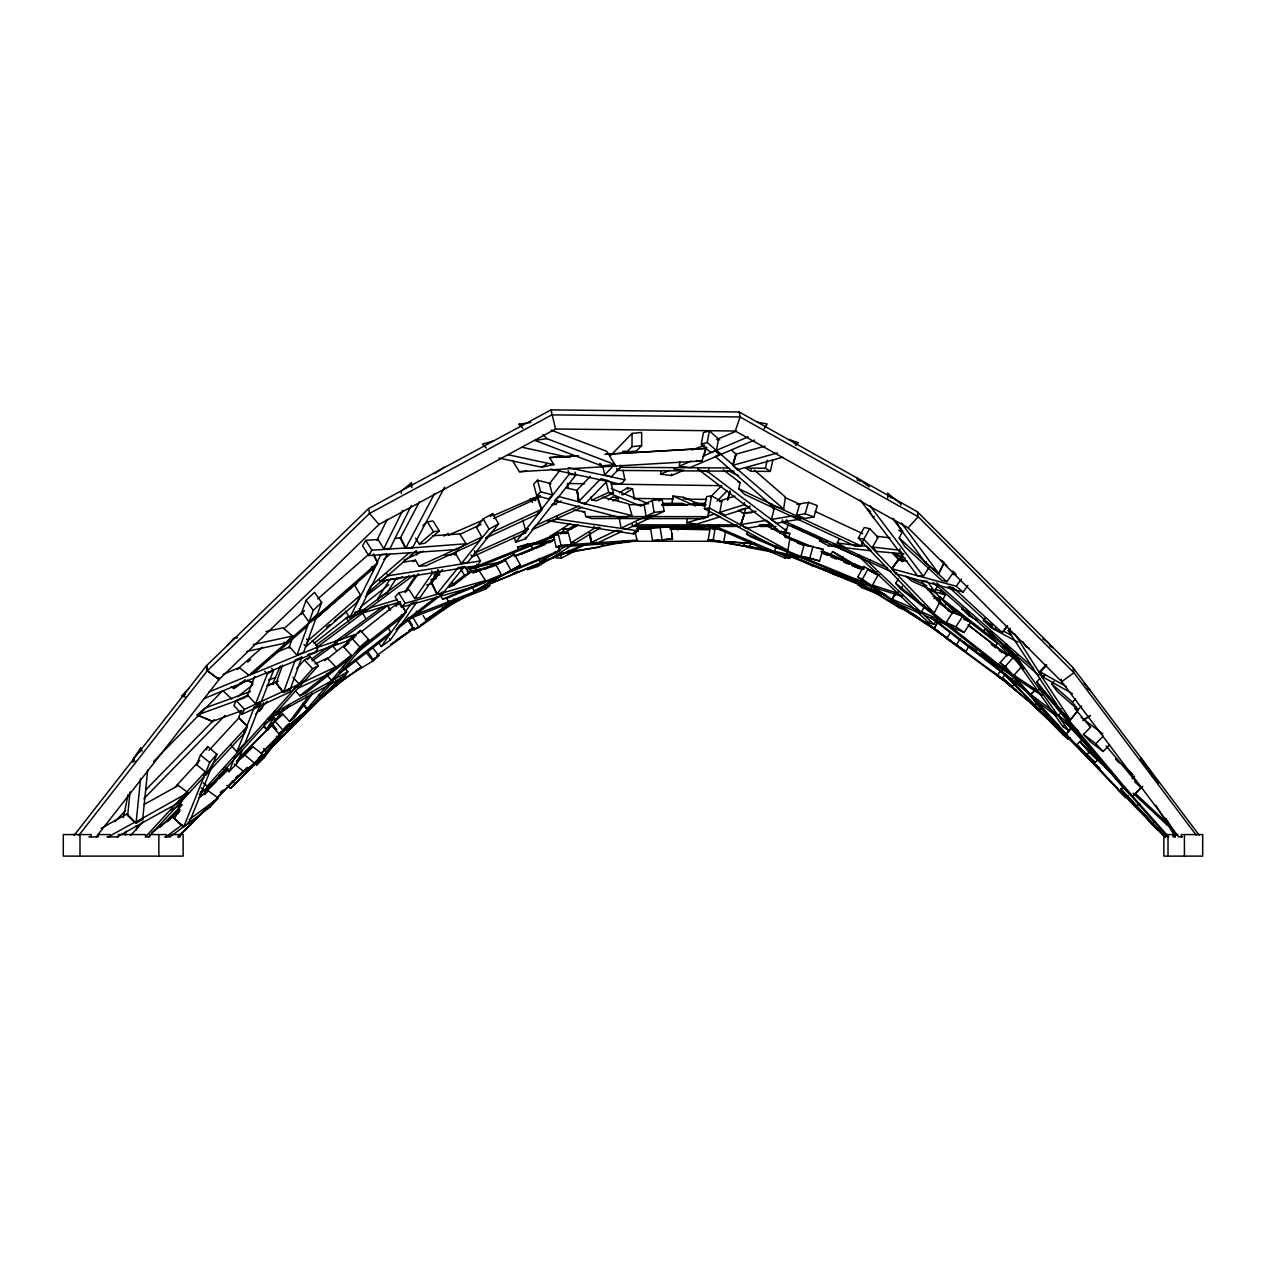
<?xml version="1.0" encoding="UTF-8"?>
<svg xmlns="http://www.w3.org/2000/svg" width="1266" height="1266" viewBox="0 0 1266 1266"><rect width="100%" height="100%" fill="white"/><g stroke="black" fill="none" stroke-linecap="round" stroke-linejoin="round"><path stroke-width="1.5" d="M635.659 451.551L626.29 452.563L626.29 451.503L622.619 451.503L635.849 451.551L641.609 445.648L641.672 432.386L632.066 433.431L610.513 455.602M626.29 452.563L632.003 446.676L632.066 433.431M628.98 504.707L644.22 504.564L646.056 516.275L656.025 515.056L664.049 511.227L662.197 499.295L652.227 500.513L641.751 505.514M632.288 516.591L628.775 503.979L602.584 497.158M857.288 480.32L857.367 478.168L739.249 411.988L551.011 409.883L368.691 508.473L206.516 665.679L74.124 835.323M130.05 791.867L127.66 815.399L136.048 823.28L142.662 819.482L147.711 769.791M133.041 762.464L133.436 758.54L140.716 748.095L142.14 751.086M140.336 751.957L140.716 748.095M136.048 823.28L140.605 778.4M900.886 559.936L901.107 558.069L893.242 552.593M901.629 560.791L901.962 556.66L905.285 558.195M573.593 510.056L584.67 511.67L585.731 516.544L591.475 518.522L703.627 518.617L703.833 517.114M687.375 518.395L686.726 522.779L708.295 516.354L708.485 509.375M703.627 518.617L708.264 516.655L709.182 509.533M673.67 468.99L683.862 470.224L671.407 475.525L660.551 474.212L661.042 470.62M671.407 475.525L671.613 474.101M754.473 440.125L690.192 467.534L679.32 466.205L679.937 461.774M671.835 504.248L673.006 496.05L683.672 497.348L703.358 506.02M683.466 498.851L683.672 497.348M704.83 505.371L705.257 502.396M709.071 529.789L670.252 528.982M707.425 541.342L712.062 541.278L712.283 539.743M732.729 465.271L736.163 454.225L732.729 465.271L783.654 509.011L771.706 505.577L771.912 504.074M723.25 469.86L740.072 482.504L738.838 488.803L783.527 509.913L785.379 497.079L754.457 470.161M704.434 508.695L709.356 507.983L787.832 550.314L777.324 548.02L704.434 508.695L706.602 496.62L711.524 495.892L721.81 501.447L719.848 512.35L744.186 504.691L744.519 502.428M719.848 512.35L725.086 515.167L749.567 507.46L749.788 505.957M686.615 524.757L692.391 525.469L683.324 528.318L673.18 526.324M683.324 528.318L683.545 526.814M725.371 532.448L723.788 541.595L749.694 543.367L750.058 541.073M723.788 541.595L755.248 543.573M678.022 530.027L678.497 526.972M703.374 528.492L703.722 526.276M709.15 528.84L709.625 525.896M769.016 550.615L708.169 539.775L710.289 527.653L715.591 528.571M712.98 540.93L715.1 528.792L710.289 527.653M744.756 512.239L745.452 508.252L739.93 509.787M777.324 548.02L777.593 546.501M768.098 526.403L789.952 538.192L787.689 551.169M771.706 505.577L715.179 456.377L719.373 455.095L715.353 450.838L710.527 452.326L701.317 444.303L703.39 432.671L709.308 430.851L719.753 439.951M733.41 465.271L707.235 442.483L709.308 430.851M709.356 507.983L711.524 495.892M780.141 533.603L780.6 531.293M784.714 535.771L786.059 528.84M123.34 817.614L128.119 794.51M125.35 834.959L126.125 831.161M136.538 829.879L136.712 826.84M759.03 525.96L760.597 526.45L761.008 524.488M772.877 459.843L770.377 471.411L750.722 471.284L751.149 469.306M770.377 471.411L765.424 468.214L767.149 460.27M862.811 579.796L861.766 581.854L856.291 580.603L751.608 537.227L746.877 534.268L747.557 531.309M784.208 533.128L784.556 531.625L789.762 533.556L788.892 537.306M786.044 537.686L786.408 536.167L811.522 546.485M791.899 540.171L786.408 536.167M791.756 556.375L824.657 569.747L813.405 565.522M720.528 541.373L710.527 539.965L714.404 540.171M782.594 457.248L737.461 469.749L732.935 465.287L735.688 454.257L765.17 446.091M737.461 469.749L737.809 468.373M774.697 551.327L806.284 558.464L779.84 553.448L774.697 551.327L776.058 545.994M708.042 524.456L784.778 558.005L785.157 556.518M784.778 558.005L789.857 558.116L790.617 555.157M782.483 519.899L782.435 522.257L776.469 523.254L771.437 519.44L774.301 508.267L771.152 505.894M697.772 468.958L781.154 532.511L781.518 531.103M781.154 532.511L786.423 530.834L788.053 524.488M289.281 648.176L289.629 646.879L296.988 655.218L303.698 652.101L321.659 602.489L314.554 592.33L306.119 600.242L300.976 614.421L301.973 613.614M203.905 698.69L316.627 652.18L317.972 646.973L312.243 640.485M727.618 499.722L729.896 491.034M727.713 500.054L729.991 491.35M786.423 530.834L708.026 471.87L708.786 469.069M789.857 558.116L717.949 527.447L718.724 524.504M744.266 542.734L743.316 546.152L744.93 542.877M743.775 545.472L769.807 550.409L774.966 552.53L748.839 547.577L743.775 545.472L744.598 542.513M748.839 547.577L749.25 546.089M749.63 547.26L750.564 543.858M797.58 543.225L822.932 549.175L819.608 560.996L800.935 556.312L804.179 544.728L789.857 538.794M800.935 556.312L809.797 557.99L813.12 546.168M741.006 524.567L766.373 520.294L771.421 524.108L745.864 528.413L741.006 524.567L744.297 513.173L755.96 511.211M744.55 513.711L740.578 525.105L744.55 513.711L738.189 510.277M745.864 528.413L746.275 526.988M796.82 504.327L808.483 502.365L817.282 505.545L813.911 516.955L805.208 518.411L796.409 515.23L799.669 504.185L785.284 497.696M796.409 515.23L805.113 513.774L808.483 502.365M884.918 595.162L786.249 554.825L786.914 552.609M885.883 594.957L790.696 556.043L791.361 553.828M182.826 798.672L174.724 818.691L183.728 826.809L189.109 822.884L216.897 754.188L207.656 746.624L200.487 755.011L196.578 764.648L205.361 771.849L203.779 777.055L148.676 836.873M891.185 571.694L781.771 522.051L785.996 521.845L786.708 519.693M96.263 836.873L219.081 679.494L207.276 670.743L206.516 665.679L207.276 670.743L219.081 679.494L378.977 524.472L555.552 429L735.293 431.01L740.088 416.957L739.249 411.988M304.03 644.489L305.945 646.673L308.002 640.691L360.525 595.083L354.702 585.398L356.616 583.863M696.648 460.428L696.379 461.22L701.918 460.951L706.665 447.341M703.516 456.393L706.032 447.104M201.294 787.911L205.298 791.313L207.133 786.17L312.67 668.78L318.352 665.6L310.075 656.832L304.41 660.029L296.766 668.511M282.619 665.109L276.051 683.276L283.537 692.36L289.914 690.176L301.973 656.88L295.263 659.982L283.537 692.36M289.202 646.926L292.493 637.842M296.988 655.218L313.224 610.402L321.659 602.489M134.987 822.473L126.774 814.101L134.987 822.473L188.064 792.627L177.319 784.714L199.727 760.375M705.115 503.393L692.945 503.282L697.803 505.181L705.51 505.15M230.618 744.851L236.837 751.846L247.313 726.067L238.641 717.695L241.458 710.495M247.076 696.11L254.814 676.329M229.067 771.69L234.21 758.556L242.534 749.614L237.407 762.749L229.067 771.69L225.57 767.734M246.775 726.447L254.324 707.108L260.701 703.184L245.161 742.905L236.837 751.846M282.824 691.822L275.671 682.232L282.824 691.822L335.854 666.834L328.005 674.303L297.858 688.324L298.744 684.273L291.813 691.141L241.964 714.341L233.878 705.494L236.315 700.541L247.74 695.224L255.621 703.817L267.332 673.86L273.535 670.347L271.462 668.274M273.535 670.347L261.461 701.253L255.621 703.817M206.358 749.836L207.656 746.624M183.728 826.809L209.713 762.575L216.897 754.188M247.424 726.178L212.862 763.715L205.393 775.314L244.749 732.571L247.424 726.178L238.641 717.695M1140.191 759.806L1140.935 758.112L1158.406 783.29M1152.487 776.596L1153.231 774.919M259.688 711.239L263.597 702.709M280.435 665.963L272.839 683.418M738.838 488.803L744.487 494.341L855.009 545.994L855.642 544.665M862.826 542.497L861.133 546.057L863.143 540.329M901.439 522.985L938.739 573.545L925.493 562.911L926.174 561.534M902.69 530.929L899.224 537.971L938.391 574.258L944.104 562.5L941.16 560.126M938.391 574.258L944.104 563.117L946.952 565.744M246.949 696.838L247.74 695.224M241.964 714.341L244.401 709.387L283.188 691.331M253.39 709.023L254.324 707.108M259.134 706.349L260.701 703.184M376.904 540.36L387.317 519.266M409.709 486.334L411.434 482.837L411.814 487.647M345.523 610.987L349.685 617.903L377.442 562.658L373.169 554.334M376.825 562.879L380.939 554.524L387.254 554.223L359.892 609.706L349.685 617.903M411.26 505.53L390.102 548.431L383.788 548.732L402.715 510.372M874.11 516.275L873.429 517.652L867.685 508.995L870.549 511.622M856.291 580.603L856.987 579.227M360.525 595.083L356.696 602.584L305.945 646.673M875.455 592.393L873.334 591.554L898.844 607.569L899.54 606.208M891.723 568.893L898.923 559.255L891.723 568.893L934.197 612.997L923.5 606.287L924.212 604.926M898.369 578.784L895.695 583.325L933.912 613.567L939.831 602.094L923.911 585.414M933.865 598.47L940.369 599.388L938.597 602.806M881.358 595.447L861.814 587.63L857.778 584.575L858.49 583.215M861.814 587.63L862.874 585.604M938.533 598.865L939.609 596.808L991.61 637.225L997.386 643.46L995.218 646.04M944.879 605.528L945.955 603.471L939.609 596.808M419.584 501.526L400.23 538.192L405.769 548.083L412.384 548.115L444.572 487.188M405.769 548.083L434.539 493.629M830.765 554.904L832.553 551.517L863.238 569.463M822.283 550.9L842.017 559.002L843.251 556.913M923.5 606.287L858.316 538.034L864.282 527.495L869.726 528.682L878.034 537.401L872.575 547.054L899.398 550.156L900.094 548.827M872.575 547.054L876.768 551.438L903.845 553.859M857.715 577.138L862.383 579.242L934.229 628.601L925.003 623.394L857.715 577.138L863.681 566.361L878.034 575.112L872.511 585.082L897.452 593.216L898.528 591.19M872.511 585.082L877.385 588.453L902.278 596.571L902.99 595.21M925.003 623.394L925.715 622.017M937.22 622.825L933.944 629.155L937.489 622.476M833.503 543.494L840.213 547.197L828.55 545.852L819.593 540.914L820.653 538.92M828.55 545.852L829.262 544.522M860.611 545.662L866.846 546.39L871.024 550.773L846.115 547.877L837.158 542.956L839.374 538.794M832.569 572.058L823.77 569.194L833.566 574.163L834.31 572.802M862.383 579.242L868.349 568.466M858.316 538.034L863.744 539.237L869.726 528.682M940.401 592.488L941.144 591.159L945.385 594.957L942.363 600.258M383.788 548.732L378.075 539.522L365.716 540.376L362.582 545.709L368.707 555.584L457.232 549.507L466.157 543.763L405.674 548.352L400.594 537.971L405.674 548.352M368.707 555.584L371.84 550.235L406.149 547.893M377.49 540.519L378.075 539.522M869.077 570.428L876.816 571.963M1005.916 667.182L1004.508 668.986L997.339 665.093L900.775 589.086L902.357 586.364M268.028 729.912L267.047 728.757L271.921 720.591L275.766 718.534M274.595 722.506L276.542 719.23M968.996 646.214L965.784 651.484L946.826 638.428L949.627 633.807M956.194 645.249L960.198 638.665M764.094 428.826L767.117 423.952L757.29 422.179M860.279 500.086L917.407 575.603L923.405 576.378L929.102 567.247M937.932 585.43L934.466 591L927.108 581.284L921.11 580.508L928.469 590.225L929.244 588.991M932.172 616.843L931.823 618.504L925.683 615.846L921.347 611.81L924.781 606.319M859.187 554.571L858.332 555.806L928.753 622.793L929.56 621.495M928.753 622.793L933.96 624.407L936.365 620.53M938.707 631.354L933.485 628.237L1006.961 682.279M454.826 555.188L455.744 553.733L461.362 563.56L467.629 562.452L498.614 523.934L492.775 513.664L483.216 518.87L476.412 527.336L481.871 536.99L478.516 541.452L425.993 565.791L418.935 566.155L415.517 560.205L402.572 562.294M379.309 579.986L380.022 581.268L477.519 565.586L480.447 560.917L476.427 553.891M378.676 600.812L377.584 598.834L390.308 578.863M377.584 598.834L387.254 592.551L396.749 577.644L397.508 578.989L402.588 576.631M409.409 557.752L411.513 554.445M933.248 627.525L860.943 583.705M871.103 587.93L869.869 589.877L860.532 584.354M405.041 591.728L414.346 577.312L418.429 574.811M267.442 718.692L344.906 676.186L347.834 671.692L344.795 668.29M948.361 610.402L962.556 616.542L970.8 622.286L964.138 632.509L954.342 628.268L946.098 622.54L952.57 612.586L939.594 602.537M946.098 622.54L955.893 626.781L962.556 616.542M895.442 593.548L891.612 599.419L895.996 593.833M892.039 599.103L916.457 609.69L920.793 613.725L896.391 603.154L892.039 599.103L895.79 593.343M896.391 603.154L897.23 601.872M300.976 614.421L302.273 612.443L308.999 622.065L317.45 614.152M172.777 817.219L181.782 825.337L172.777 817.219L178.284 813.12M967.889 585.367L963.157 592.077L895.742 573.751L891.992 568.798L898.591 558.939L907.5 561.376M895.742 573.751L896.565 572.517M933.96 624.407L868.65 562.294L870.359 559.809M1031.553 695.398L931.301 618.109L936.08 620.672L937.394 618.773M405.278 592.425L418.413 573.64M397.54 604.024L399.312 601.508L405.832 611.81L381.193 646.515L378.771 642.606M405.231 612.127L411.434 603.249L416.941 601.967L390.276 640.09L381.193 646.515M437.118 594.498L432.022 583.499L437.118 594.498L485.448 580.54L476.554 585.968L401.544 607.253L395.134 596.872L398.79 592.931L409.329 589.94L414.678 598.612L432.782 572.707L438.653 570.903L437.814 569.653M438.653 570.903L420.17 597.33L414.678 598.612M470.984 554.967L472.06 556.913L525.437 532.812L528.254 528.792L525.469 529.774L522.716 520.136M899.224 537.971L904.953 546.643L941.556 580.271L946.841 581.743L952.554 573.625L956.083 574.59M891.992 568.798L956.257 586.269L961.416 578.942M989.98 633.775L990.882 632.525L985.17 628.743L983.017 631.497M396.036 606.446L399.455 601.746L361.174 631.956M405.99 612.064L360.335 648.081L356.616 653.003L402.572 616.764L405.99 612.064L401.908 605.623M538.24 513.79L541.5 509.359L491.794 532.385L485.922 538.018L538.24 513.79L537.813 512.35M795.823 445.6L797.991 442.72L789.114 439.46M327.293 675.601L331.486 680.285L336.661 677.073L368.659 639.552L360.478 630.547L351.663 638.017L343.877 647.148L351.236 655.25L347.533 660.187L306.04 692.929L299.852 695.809L296.418 691.901M174.344 817.076L179.804 809.908M283.774 709.023L268.455 729.311M237.407 761.483L244.876 755.027L256.697 765.012L286.243 725.909M279.026 733.789L344.7 678.354L279.026 733.789L270.718 724.69L282.729 714.04L289.566 721.509L307.67 697.534L312.417 693.863L311.341 692.771M256.697 765.012L264.151 757.717L289.455 724.231M312.417 693.863L293.934 718.313L289.566 721.509M223.069 674.335L239.274 667.641L248.927 675.253L256.365 670.727L306.23 627.129L308.303 623.964L316.215 617.539L314.902 619.533L372.964 568.766L377.521 562.816L373.786 554.112M174.708 816.95L179.456 810.826M78.856 835.323L207.276 670.743L369.514 513.458L551.849 414.868L740.088 416.957L918.214 516.75L1073.916 672.705L1196.37 835.291M387.633 627.129L390.767 632.209L387.285 636.624L340.396 672.879L338.892 671.154M493.645 518.522L538.129 497.902L541.674 509.961L537.639 498.693L539.965 495.734M550.773 483.644L537.528 480.194L533.651 484.198L536.752 495.845L548.605 498.931L552.482 494.927L549.476 483.644L559.889 470.414M514.218 537.227L515.658 542.244L541.674 509.961M540.978 510.071L569.194 474.244L568.086 470.746M515.658 542.244L525.738 538.683L575.903 474.972L575.017 472.171M997.339 665.093L998.273 663.906M1006.185 665.932L1004.429 669.081L933.912 613.567M472.06 556.913L475.478 552.625L528.254 528.792M550.473 469.132L621.258 484.324L624.866 479.814L622.967 470.272M1007.578 626.005L1002.261 632.683L953.52 587.883L948.234 586.427L994.823 629.249L995.756 628.078M1003.337 631.323L1007.277 625.578M1046.096 665.077L1038.959 672.468L1070.403 719.879L1060.307 709.815L1061.272 708.612M1075.989 707.093L1078.094 710.289L1069.422 721.114L1077.176 711.429M442.404 569.589L431.421 583.246L437.023 593.801L442.894 593.184L464.353 566.519L458.086 567.627L437.023 593.801M454.621 554.397L458.292 549.855M490.512 516.496L492.775 513.664M461.362 563.56L489.056 529.141L498.614 523.934M340.396 672.879L344.194 668.211L390.767 632.209M1035.192 699.592L1066.368 734.122L1056.999 725.671L1057.98 724.484M1070.751 728.725L1066.083 734.47L1070.593 728.963M1004.191 678.972L1003.226 680.174L912.58 613.424M1036.933 702.852L1034.449 705.827L1039.244 709.72L1041.222 707.346L1039.07 710.099L1040.889 706.998M991.151 634.757L992.133 633.601L990.882 632.525M276.874 729.675L272.538 724.105L237.201 760.502M261.176 753.871L277.428 737.54L280.561 732.65M1005.489 674.113L1001.501 678.798L997.339 675.031L1000.82 670.933M1011.835 687.185L1014.731 683.767M358.246 633.158L360.478 630.547M307.084 708.913L328.1 684.257L333.274 681.045L311.847 706.175L307.084 708.913L303.175 704.197M331.486 680.285L359.845 647.021L368.659 639.552M196.578 764.648L197.923 763.082M205.393 775.314L211.026 768.731M1042.614 694.195L1041.617 695.366L1037.661 690.92L1039.149 689.179M977.273 620.293L969.265 615.988L961.606 608.598L962.587 607.458M969.265 615.988L970.247 614.849M1018.07 642.258L991.025 627.699L983.365 620.308L985.296 618.061M117.042 836.873L179.962 801.964L188.064 792.627M962.698 641.593L970.959 647.701M237.248 760.455L237.612 759.98M234.416 764.078L243.294 771.2L214.112 801.156M1056.999 725.671L1000.093 662.672L1008.242 653.493L1019.352 663.843M1034.733 699.243L1005.251 666.454L1013.417 657.276M1041.617 695.366L1018.117 679.81L1013.939 675.237L1021.725 666.47M1023.941 668.796L1014.746 656.595M1142.818 786.281L1132.437 796.346L1123.496 787.958L1042.013 690.429L1036.775 681.852L1039.892 678.37M255.605 714.293L267.205 701.396M307.575 659.633L310.075 656.832M205.298 791.313L318.352 665.6M204.633 794.621L208.115 790.759L198.794 797.659M164.659 836.873L169.961 836.873L210.093 807.091L218.211 798.071L207.181 790.079M735.293 431.01L908.133 527.843L918.214 516.75L917.375 511.765L857.304 478.121L869.346 486.872M1060.307 709.815L1008.211 630.563L1010.252 628.332M1046.602 665.425L1039.465 672.816L1014.604 633.665M130.572 835.449L143.644 821.27M208.969 750.358L239.29 717.426M174.993 787.515L177.319 784.714M205.361 771.849L145.463 836.873L149.641 836.873L149.641 834.563L166.495 834.563L166.495 836.873M185.501 697.107L181.813 695.999L188.84 688.467M401.544 607.253L405.199 603.312L437.672 594.102M1038.626 709.72L1063.313 735.087L1065.418 732.84L1064.342 734.058L1164.625 836.873M1063.313 735.087L1067.824 738.79L1068.868 737.667M1098.445 759.141L1095.28 762.496L1076.622 744.946L1080.42 740.927M1095.28 762.496L1086.988 754.441L1089.63 751.64M1078.632 732.935L1062 720.322L1058.487 715.417L1061.62 712.109M1071.764 727.206L1068.631 730.514L1063.092 726.763L1064.136 725.655M1007.704 682.327L1003.178 678.893L1012.072 685.903M227.136 645.438L233.767 638.491L237.549 637.684M226.946 785.411L230.491 788.417L341.155 677.263M1030.128 702.377L1055.179 725.782L1034.781 707.108L1030.651 701.823M1034.781 707.108L1035.841 706.001M237.422 760.945L252.899 746.671L262.616 754.457L254.593 762.812L229.162 784.809M244.876 755.027L252.899 746.671M536.752 495.845L540.629 491.825L537.528 480.194M1072.476 693.689L1042.725 676.883L1039.813 671.645L1046.571 664.65M1042.203 677.421L1044.592 674.952M1042.725 677.753L1045.099 675.3M590.304 476.396L576.837 490.259L578.72 501.494L584.765 504.105L607.696 480.526L600.875 478.706L578.72 501.494M621.337 466.489L611.431 476.681L604.61 474.861L613.599 465.619M153.487 761.641L198.556 715.401L212.83 721.509L197.1 715.084L204.712 708.153L250.589 691.426M114.779 821.666L125.556 810.62M145.606 790.047L212.735 721.193M143.849 798.735L225.095 715.401M710.511 497.016L721.034 486.255M717.047 501.146L727.333 490.622M1081.686 705.985L1078.015 709.751L1057.252 691.505L1051.666 683.862L1053.992 681.488M1078.015 709.751L1072.429 702.108L1075.594 698.879M242.55 772.577L243.531 771.564M243.863 771.231L245.826 769.222M246.158 768.889L247.139 767.892M1035.461 689.654L1030.556 694.623L1035.92 690.002M1034.496 699.481L1030.793 694.433L1053.201 711.397L1056.699 716.303L1034.496 699.481L1035.572 698.405M160.165 827.125L182.225 804.844M167.444 821.666L179.756 809.243M1074.707 708.485L1090.564 727.254L1083.506 734.375L1090.817 742.177L1103.097 751.482L1109.538 744.994M1083.506 734.375L1095.786 743.68L1103.287 736.1M200.693 796.599L228.054 769.048M239.211 757.843L272.665 724.231M208.194 789.652L216.486 781.328M219.24 778.558L227.532 770.219M217.277 797.39L243.294 771.2M260.907 753.492L281.099 733.204M213.384 801.299L177.936 836.873L180.041 836.873L180.041 834.563M178.569 836.873L207.276 808.024M247.63 767.465L242.217 772.909L247.471 767.544M1070.324 737.888L1069.232 738.98L1064.342 734.058M279.137 717.632L270.718 724.69M279.612 717.157L282.729 714.04M230.491 788.417L341.678 677.832M237.739 669.144L239.274 667.641M274.089 744.582L266.62 751.877L263.613 748.57M1039.07 710.099L1001.295 671.328L1002.387 670.268M1001.295 671.328L1010.774 680.159L1012.436 678.544M1132.026 778.606L1134.526 776.185M1123.496 787.958L1124.588 786.898M1135.317 793.56L1141.378 787.151M246.791 651.436L285.214 643.096L292.541 636.007L253.311 644.521M294.108 722.49L298.19 718.55M306.372 710.637L310.455 706.681M315.456 702.662L286.069 730.672M324.666 660.71L327.277 658.209L336.123 667.198M260.179 710.02L262.648 707.678M267.933 719.278L275.323 712.283L347.834 671.692M325.995 693.42L321.754 697.408L319.079 694.496M1127.974 795.444L1125.711 797.548L1033.515 699.956L1118.258 789.114M1158.248 828.55L1157.124 829.594L1151.807 824.229L1152.93 823.185M1104.617 765.06L1066.304 723.076L1067.444 722.047M1066.304 723.076L1071.875 728.029L1073.014 726.985M214.381 719.626L212.482 721.367L241.98 710.606M340.238 681.076L373.154 660.789L378.882 655.661L372.346 647.432M1063.092 726.763L1005.505 645.138L1006.612 644.141M1068.631 730.514L1016.107 656.057L1017.769 654.554M616.795 468.278L617.112 470.446L620.641 467.312L728.963 467.993M1126.914 796.441L1152.408 823.77L1154.133 822.235M1124.081 793.814L1157.203 829.372L1158.358 828.344M237.296 669.287L262.426 647.29M304.457 610.56L283.932 628.664M317.766 598.913L369.53 553.653M247.74 662.118L250.7 659.523M231.267 686.663L233.688 688.577L245.335 679.763M248.927 675.253L293.285 636.64L282.967 627.825L265.939 631.528M377.521 562.816L293.285 636.64M233.688 688.577L243.737 681.773M315.281 619.042L357.075 582.74M383.962 559.398L389.928 554.223M422.765 525.691L427.243 521.814L433.004 520.991L439.27 530.881L425.044 543.241L419.299 544.048L415.565 538.177M409.045 552.941L370.479 586.443L366.649 593.944L416.292 550.837M419.299 544.048L433.526 531.688L439.27 530.881M200.329 792.168L203.256 789.62M218.828 776.264L227.69 768.478M173.774 816.538L179.756 811.379M199.189 794.557L227.579 769.981M235.523 777.894L238.372 775.425M258.327 758.16L262.616 754.457M220.189 792.563L223.18 789.984M343.877 647.148L346.093 645.28M346.631 644.805L348.846 642.938M1111.548 773.194L1088.602 751.798L1080.499 742.303L1082.857 740.341M1088.602 751.798L1090.358 750.327M1135.127 793.228L1163.786 819.925L1165.543 818.453M1133.086 793.26L1167.521 825.353L1169.278 823.881M411.434 482.837L401.195 491.129L401.385 493.534M408.332 617.476L409.06 618.821L485.574 589.117L489.736 585.778L488.233 583.104M389.833 610.196L387.633 605.37L390.498 610.022M311.705 658.921L325.868 648.54L337.231 642.542L332.784 646.04L336.534 650.661M307.701 654.617L346.599 641.324L355.192 634.551L356.142 635.722M327.641 658.573L355.05 636.782M273.867 714.372L274.864 715.512L279.375 711.967M299.852 695.809L351.236 655.25M274.864 715.512L281.068 712.631L290.056 705.526M237.691 696.696L252.884 684.779M326.581 627.034L329.698 624.597M334.351 620.941L345.222 612.428M365.415 596.602L387.174 579.559M314.079 643.318L348.308 616.495M360.763 606.746L388.757 584.797M436.469 596.856L399.613 625.357L396.131 629.772L442.609 593.833M469.148 573.324L464.527 575.175L449.05 587.123L453.671 585.288L469.148 573.324L465.128 566.788M783.527 509.913L861.181 545.978L855.009 545.994M315.867 645.312L409.076 575.808M316.405 647.701L414.061 574.859M434.191 574.764L438.859 571.283M151.967 832.395L173.11 816.712M165.893 836.873L182.114 824.846M189.156 819.624L218.211 798.071M382.269 607.189L334.715 642.052L341.504 639.409L387.728 605.512L382.269 607.189L383.06 608.487M312.116 660.947L337.231 642.542M277.523 712.995L272.855 716.414L276.384 720.512M326.691 692.265L361.237 666.976L355.018 659.839M376.667 655.661L414.188 628.189L409.393 630.484M286.781 725.513L287.873 724.706M288.157 724.516L289.518 723.519M408.981 630.5L412.083 628.253M407.953 619.929L413.84 629.835L417.005 627.588M420.154 625.357L447.025 606.256M413.84 629.835L418.84 627.445L443.701 609.785L442.071 606.636M454.336 602.22L443.701 609.785M547.751 520.722L633.76 533.951L638.175 530.865L637.241 525.738M270.513 717.854L273.725 715.622M264.262 724.215L273.883 717.537M380.022 581.268L387.966 575.808L480.447 560.917M396.116 640.28L407.351 632.541M414.045 627.968L408.95 631.449M423.129 615.513L425.724 619.897L454.81 600.179L453.972 598.881M390.419 644.505L414.267 628.094M454.81 600.179L425.724 619.897M355.73 670.743L361.237 666.976M348.641 621.859L346.378 617.966L349.131 616.115M1174.611 834.563L1167.299 834.563L1167.299 836.873L1166.825 834.563L1165.907 834.563L1165.29 836.873L1120.774 788.94L1124.034 786.787M1120.774 788.94L1136.552 805.872L1139.811 803.736M511.353 570.333L501.858 575.46L555.537 553.195L559.619 550.552L558.353 546.089M434.349 473.595L444.382 467.122M1083.585 719.721L1090.042 715.591M1082.873 720.56L1090.153 715.923M501.004 562.531L505.514 559.714M550.552 538.525L550.14 536.262L569.969 523.823M608.25 499.817L612.966 496.873L618.045 497.886L618.758 501.653M619.485 492.775L627.477 487.774L632.557 488.803L634.551 499.279M560.474 533.999L563.671 531.989M566.883 529.979L574.875 524.963M613.092 501.004L618.045 497.886M632.557 488.803L622.967 494.816L621.701 494.547M471.838 586.664L474.307 591.08L479.276 588.927L520.405 565.063L514.487 554.286L495.766 564.414L501.399 574.701L496.889 577.518L447.911 597.837L442.546 599.119L440.346 595.226M498.82 458.039L541.753 467.249L546.69 464.116M563.576 533.524L578.151 524.504M554.73 539.253L551.216 541.183M527.352 568.117L527.748 569.605L546.564 559.999L539.933 562.072L538.905 558.29M539.933 562.072L559.525 550.188L557.895 546.975M558.844 550.346L566.313 545.725L571.583 545.551L537.781 566.488L527.748 569.605M556.233 547.134L561.044 545.25L637.13 540.076L627.35 542.307L556.233 547.134L553.242 535.17L558.053 533.287L568.307 532.59L570.887 542.892L594.45 528.286L599.736 527.242M599.942 527.969L576.157 542.703L570.887 542.892M413.207 561.629L415.517 560.205M372.157 659.808L378.882 655.661M475.842 572.026L478.801 570.222L485.891 581.221M443.749 536.088L448.322 533.35M409.06 618.821L417.733 613.709L489.736 585.778M494.784 565.728L514.487 554.286M442.578 608.598L474.734 591.57M474.307 591.08L520.405 565.063M442.926 609.278L469.639 594.529M545.741 561.028L549.871 558.638M304.758 680.728L299.077 683.909L292.952 677.405M484.783 584.291L485.495 585.652L583.768 544.791M497.301 563.956L503.235 560.648L495.766 564.414M101.122 828.328L126.774 814.101M143.944 804.575L178.427 785.442M108.306 836.873L135.177 821.966M476.412 527.336L478.2 526.355M485.922 538.018L488.344 536.705M267.047 728.757L271.24 726.51M555.584 556.454L555.948 557.926L561.424 558.053L576.758 550.061M223.924 769.839L227.01 768.24M170.783 810.224L181.291 804.78M492.158 566.582L493.154 566.092M494.8 565.253L495.797 564.763M501.858 575.46L506.764 572.992M487.79 567.358L493.028 565.601M641.704 505.783L644.22 504.564M512.857 573.609L517.762 571.203M407.557 619.264L412.558 616.859L418.84 627.445M658.668 500.988L662.197 499.295M591.206 542.465L616.51 530.391L622.239 531.182L596.697 543.399L591.206 542.465L589.845 533.524M621.1 528.191L642.004 518.205L651.974 516.987L626.828 528.998L621.1 528.191L619.232 518.031M646.056 516.275L654.079 512.445L664.049 511.227M365.621 618.314L362.646 613.219L360.367 613.773L370.875 607.569L397.382 599.641M570.618 551.311L598.565 547.371L603.281 545.187M267.142 686.204L275.671 682.232M315.028 663.922L327.277 658.209M275.308 682.722L278.346 681.298M403.917 560.094L423.287 551.121M481.175 524.298L459.985 534.363M418.935 566.155L466.537 544.333L459.685 533.92L432.481 535.787M481.871 536.99L466.537 544.333M552.103 505.007L561.06 500.972M579.179 505.799L535.391 525.58L532.1 529.805L582.186 507.191M590.89 496.826L591.713 500.149L608.74 492.458L613.504 493.044L610.798 482.077M613.504 493.044L596.46 500.75L591.713 500.149M448.623 535.075L482.457 520.373M493.123 515.737L539.743 495.497M450.633 555.204L456.045 552.846M691.901 450.047L704.608 445.141M717.854 440.109L717.094 439.318L736.321 431.12M660.551 474.212L669.429 470.414M679.32 466.205L691.173 461.14M702.883 456.156L748.222 436.833M479.134 570.744L505.989 559.509M514.961 555.79L554.445 539.411M484.656 569.32L499.247 563.259M521.149 554.176L544.871 544.348M548.51 542.829L552.166 541.31M442.546 599.119L501.399 574.701M508.631 571.694L559.619 550.552M276.938 652.117L289.629 646.879M181.813 695.999L185.453 694.496M209.08 691.901L317.972 646.973M485.495 585.652L588.31 543.62M470.509 570.317L469.813 568.94L526.846 546.121L531.53 545.599L532.527 549.365M541.152 542.07L531.514 544.253L564.272 531.15M567.912 529.694L577.011 526.055M469.813 568.94L475.81 567.88L531.53 545.599M537.844 543.067L554.35 536.452M472.962 573.118L489.451 566.551M503.457 560.949L497.965 563.148L499.421 562.8M514.439 556.565L532.764 549.27M536.42 547.798L545.583 544.143M565.601 533.651L568.307 532.59M577.28 490.559L578.546 502.127L631.971 515.642L621.511 517.936L554.65 500.513L558.528 496.494L579.179 501.89L577.28 490.559L565.918 487.6M632.177 524.14L632.478 526.419L636.608 524.852L737.081 524.884M267.11 685.397L272.617 683.387L273.583 684.526M197.1 715.084L245.24 697.534M522.178 533.967L525.437 532.812M316.927 647.606L355.192 634.551M268.376 680.016L275.719 677.5M548.953 542.291L517.557 547.054L518.348 550.014M772.988 508.679L774.301 508.267M720.196 500.782L734.929 496.145M673.069 527.067L676.693 525.928M707.615 516.196L714.768 513.949L719.99 516.781L696.965 524.029L686.726 522.779M717.094 439.318L718.534 438.875L716.461 450.364L721.145 454.336M701.317 444.303L707.235 442.483M517.557 547.054L527.336 544.111L554.128 540.155M531.514 544.253L536.531 542.75M354.654 612.428L365.431 609.199L357.154 614.738L346.378 617.966M387.633 605.37L360.367 613.773M387.127 605.765L400.246 601.856M493.075 441.059L482.504 444.081L486.271 448.022M426.816 584.971L432.022 583.499M467.819 573.34L478.801 570.222M794.257 443.749L797.991 442.72M732.935 465.287L777.514 452.943M532.432 502.428L530.153 499.136L539.981 496.494M494.373 565.253L495.718 564.905M647.005 503.188L611.367 488.565M547.893 521.45L557.388 519.107L638.175 530.865M499.801 562.721L502.001 562.215M623.442 541.531L625.008 541.183M541.753 467.249L553.859 464.575L549.539 457.58L574.542 456.045M550.14 536.262L555.315 535.122M434.032 576.204L439.761 574.97M466.458 569.241L504.153 561.155M430.804 579.591L436.548 578.356M467.154 571.789L493.93 566.044M582.677 512.065L584.67 511.67M558.702 553.828L568.703 552.546L568.307 550.283M798.023 504.501L799.669 504.185M558.844 554.587L628.727 541.152M771.437 519.44L792.057 515.974L800.84 519.155L781.787 521.972M397.144 603.993L398.331 603.787M444.556 555.537L455.744 553.733M638.286 528.064L670.806 526.862L672.578 539.063L652.56 540.693L650.692 528.903L637.922 528.887L650.692 528.903M522.921 428.272L518.918 424.221L530.913 422.448M546.912 438.653L534.932 440.426L601.777 465.872L615.039 464.59L546.912 438.653L542.908 434.602M719.658 501.747L721.81 501.447M636.845 528.982L670.806 526.862M652.56 540.693L658.526 539.965M632.003 446.676L641.609 445.648M669.92 527.384L675.316 526.862M395.166 538.351L400.594 537.971M553.242 535.17L558.369 534.822M512.477 460.523L519.392 471.696L526.656 471.205L526.197 470.461M606.097 454.193L706.301 448.354L604.847 454.32M549.539 457.58L578.673 455.855M519.392 471.696L701.918 460.951M390.45 579.353L397.508 578.989M665.03 539.316L672.578 539.063M624.455 541.674L638.017 541.199M662.878 503.409L682.058 503.33L686.932 505.229L661.881 505.34M615.925 465.999L606.636 451.282L551.216 430.171M742.003 512.73L751.846 512.746M759.458 524.884L772.925 524.884M632.478 526.419L740.167 526.45M760.597 526.45L775.979 526.45M944.104 563.117L941.065 560.616M171.385 834.563L178.506 834.563L178.506 836.873M179.408 834.563L183.127 834.563L183.127 856.117L63.3 856.117L63.3 834.563L91.152 834.563L91.152 836.873M1177.886 834.563L1174.99 834.563L1174.99 836.873L1173.044 836.873L1173.044 834.563M88.81 836.873L98.321 836.873L98.321 834.563L109.936 834.563L109.936 836.873M106.898 836.873L118.434 836.873L118.434 834.563L145.543 834.563L145.543 836.873M1175.386 836.873L1155.826 805.255M1182.412 836.873L1178.614 836.873L1061.763 681.694L908.133 527.843M552.403 504.469L556.344 504.485M662.039 504.58L705.985 504.612M585.731 516.544L708.264 516.655M637.099 528.571L646.784 528.602M670.015 528.634L692.075 528.824M716.809 528.729L713.249 528.729L716.698 528.697M772.482 528.824L776.359 528.824M563.908 533.445L562.99 528.824L570.808 528.84M671.186 528.919L709.941 528.951M712.6 528.856L716.509 528.871M771.263 528.966L777.134 528.982M562.99 528.824L571.457 528.903M710.258 541.041L714.293 541.183M622.555 541.262L712.062 541.278M632.193 451.551L635.849 451.551M765.424 468.214L745.769 468.088L750.722 471.284M617.112 470.446L733.995 471.174M584.528 483.739L567.342 483.501L568.276 488.739M611.747 484.118L721.952 485.685M634.313 498.408L673.385 498.962M685.096 499.12L706.586 499.421M644.441 503.757L648.398 503.805M662.213 503.995L672.072 504.137M783.891 533.255L789.762 533.556M686.061 526.719L712.267 528.539M694.955 527.922L704.656 528.587M715.132 541.009L712.125 540.867M708.723 541.183L722.269 542.101M569.194 474.244L575.903 474.972M637.368 541.215L634.709 530.66M876.911 536.293L890.014 537.813M819.593 540.914L827.363 541.816M837.158 542.956L861.133 546.057M609.025 481.143L605.86 480.748L608.74 492.458M928.469 590.225L934.466 591M715.1 528.792L722.158 530.011M708.169 539.775L756.071 548.067M749.694 543.367L755.137 544.333M718.835 541.262L722.19 541.88M800.84 544.095L804.179 544.728M817.393 548.131L822.932 549.175M697.582 469.654L708.026 471.87M521.877 447.246L569.906 457.564M507.587 454.636L553.859 464.575M568.244 467.66L624.866 479.814M784.698 537.053L789.952 538.192M876.689 537.101L878.034 537.401M707.836 525.184L717.949 527.447M549.476 483.644L550.599 483.944M540.629 491.825L552.482 494.927M555.157 500.481L558.939 501.478M530.153 499.136L535.803 500.624M786.249 554.825L790.696 556.043M737.809 481.871L740.072 482.504M928.817 590.035L934.371 591.681M935.653 589.513L941.144 591.159M928.706 589.972L945.385 594.957M803.324 561.012L801.774 560.173M804.717 561.424L806.11 561.835M809.797 557.99L819.608 560.996M928.611 589.829L934.292 591.602L933.264 590.668M851.986 565.649L861.877 569.02M872.242 572.264L879.522 574.637M833.566 574.163L844.121 577.597L839.849 575.429M805.113 513.774L813.911 516.955M518.918 424.221L522.557 425.598M898.844 607.569L902.468 608.978M857.778 584.575L861.371 586.016M828.312 571.235L837.443 574.954M841.099 576.426L859.361 583.863M863.966 568.007L853.157 563.576L863.808 568.877M870.786 570.887L877.18 573.514M933.153 596.413L940.369 599.388M792.073 539.411L808.088 545.994M822.33 551.849L847.255 562.072L842.017 559.002M609.911 493.455L640.675 506.084M820.89 551.644L863.744 569.399M821.95 553.1L827.394 555.363M831.018 556.866L836.462 559.113M843.71 562.12L849.154 564.367M852.778 565.87L860.025 568.877M746.877 534.268L861.244 581.41M947.633 610.465L948.55 610.861M950.101 611.525L952.57 612.586M963.663 619.201L970.8 622.286M921.347 611.81L941.16 620.387L949.405 626.132L931.301 618.109M673.006 496.05L695.43 505.925M874.236 573.419L878.034 575.112M897.578 559.224L902.927 561.661M785.996 521.845L887.419 567.848M926.87 585.747L905.823 576.204L911.457 580.888L932.504 590.431M994.823 629.249L1002.261 632.683M893.495 553.005L901.962 556.66M791.535 525.865L821.761 539.902M835.987 546.516L864.456 559.73M727.776 470.572L738.252 475.478M815.272 511.48L862.716 533.651M247.392 680.19L252.662 682.738M247.471 680.507L252.757 683.07M834.943 572.944L836.161 573.561M837.396 574.194L838.614 574.811M783.986 535.534L803.34 545.377M801.125 560.11L813.231 566.266M744.186 504.691L749.567 507.46M1042.836 639.014L1046.238 640.849L1053.059 647.796L1049.609 645.929M961.606 608.598L969.614 612.902M983.365 620.308L992.544 625.246M1003.036 630.895L1011.518 635.453M1029.163 648.224L1025.951 646.499L1022.801 641.53M1086.924 688.53L1090.342 690.461L1084.028 683.292M1039.813 671.645L1066.162 686.536M925.193 622.176L926.126 622.714M898.828 530.264L902.088 532.163M869.473 569.763L876.578 573.989M1008.211 630.563L1014.098 634.219M936.761 600.163L939.831 602.094M858.332 555.806L868.65 562.294M832.553 551.517L858.158 567.595M947.443 638.444L925.145 622.635M949.848 640.01L951.652 641.182M946.826 638.428L965.784 651.484M962.92 641.466L965.926 643.46M968.949 645.454L976.672 650.914M1013.939 675.237L1037.661 690.92M970.452 648.271L984.03 657.244L980.058 653.842M950.196 611.62L952.997 613.519M868.523 569.7L871.736 571.915M897.452 593.216L902.278 596.571M955.893 626.781L964.138 632.509M208.843 806.173L210.093 807.091M927.06 623.252L934.15 628.427M936.175 629.962L938.771 631.861M939.34 632.209L947.031 637.811M1000.093 662.672L1005.251 666.454M900.379 529.235L901.914 530.359M997.102 675.648L1002.783 679.715M178.759 801.062L179.962 801.964M1081.148 717.426L1102.813 733.853M1058.487 715.417L1078.173 730.609M1011.534 686.473L1016.171 689.97M938.692 602.489L952.823 613.266M969.455 625.958L1007.594 655.06M991.231 644.378L995.899 647.939M999.016 650.313L1002.134 652.686M936.08 620.672L1028.103 691.616M1052.695 711.714L1055.765 714.071M1011.487 652.686L1002.957 646.056L1014.857 657.038M945.955 603.471L997.386 643.46M968.079 624.803L1007.499 655.835M239.907 683.102L241.126 684.051M887.814 498.092L887.672 493.313L900.854 503.868L900.886 505.071M1089.425 726.32L1090.564 727.254M1009.635 685.333L1007.53 683.593M1009.872 685.523L1017.009 691.378M200.487 755.011L209.713 762.575M993.035 671.613L1039.244 709.72M997.339 675.031L1046.919 716.635M952.554 573.625L953.852 574.717M956.257 586.269L963.157 592.077M232.137 781.106L235.08 783.607M203.114 782.768L207.133 786.17M284.011 642.084L285.214 643.096M860.421 556.787L863.396 559.335M731.685 450.332L736.163 454.225M936.729 582.898L1033.214 667.657M1051.666 683.862L1072.429 702.108M933.042 582.423L1038.943 675.443M187.985 821.871L189.109 822.884M1076.622 744.946L1086.988 754.441M952.649 570.982L955.513 573.593M938.692 574.258L946.841 581.743M176.876 812.456L178 813.5M1115.71 758.492L1132.912 774.507M1080.499 742.303L1111.501 771.2M231.82 699.069L222.737 690.603L198.556 715.401M1134.811 781.866L1141.188 787.848L1106.199 745.975M141.618 818.501L142.662 819.482M1110.788 772.149L1105.155 766.721L1167.568 836.873L1168.74 836.873L1123.654 786.202M1117.688 789.636L1125.711 797.548M1075.578 707.773L1078.094 710.289M917.375 511.765L1073.093 667.72L1199.282 835.291M264.736 671.265L267.332 673.86M326.929 673.227L328.005 674.303M306.055 695.904L307.67 697.534M901.107 558.069L903.877 560.87M931.681 588.975L956.59 614.137M892.641 553.479L899.509 560.411M928.389 589.592L949.009 610.418M135.937 825.828L137.519 827.426M1005.505 645.138L1016.107 656.057M1010.774 680.159L1067.824 738.79M342.627 676.218L345.112 678.766M335.617 684.542L336.693 685.65M1104.949 765.408L1107.006 767.513M1096.166 764.68L1100.17 768.873M1121.565 791.282L1124.24 794.083M892.498 552.546L898.923 559.255M863.744 539.237L892.308 569.146M304.41 660.029L312.67 668.78M276.368 736.416L277.428 737.54M1095.786 743.68L1103.097 751.482M899.398 550.156L903.497 554.524M243.737 731.479L244.749 732.571M1136.552 805.872L1165.306 836.873L1165.29 834.563M335.886 680.095L337.436 681.804M274.564 720.876L282.872 729.96M236.315 700.541L244.401 709.387M351.663 638.017L359.845 647.021M263.122 756.577L264.151 757.717M1008.242 653.493L1010.616 656.12M264.214 726.114L267.775 730.086M263.834 726.621L267.332 730.514M992.133 633.601L1013.987 658.004M985.17 628.743L1008.654 654.949M343.893 675.047L344.906 676.186M1071.875 728.029L1107.339 767.876L1105.091 765.234M1114.634 776.058L1118.495 780.41M236.41 761.61L237.407 762.749M895.695 583.325L900.775 589.086M342.69 666.502L344.194 668.211M315.677 651.088L316.627 652.18M306.562 639.061L308.002 640.691M366.048 652.639L373.154 660.789M378.977 524.472L369.514 513.458L368.691 508.473M1152.408 823.77L1157.203 829.372M1118.179 761.657L1116.026 759.236L1119.286 762.955M1011.423 651.499L1008.986 648.588L1014.24 657.181M1036.775 681.852L1132.437 796.346M274.342 711.128L275.323 712.283M310.866 704.988L311.847 706.175M303.349 703.706L307.369 709.577L302.875 704.165M1147.297 817.725L1150.984 822.172M1154.655 826.619L1157.124 829.594M1139.21 809.021L1151.807 824.229M288.98 689.052L289.914 690.176M1096.34 765.091L1098.746 768.003L1086.829 755.849M346.599 641.324L348.498 643.666M289.313 724.927L291.528 727.681L289.281 724.975M893.163 518.348L901.487 529.362M857.367 478.168L859.725 481.302M869.869 505.625L923.405 576.378M887.672 493.313L891.169 498.06M892.91 518.744L925.493 562.911M306.119 600.242L313.224 610.402M1163.786 819.925L1167.521 825.353M431.532 570.824L432.782 572.707M367.631 651.389L373.597 660.441M456.425 548.273L457.232 549.507M475.731 584.686L476.554 585.968M449.019 601.065L450.269 602.996M446.661 598.644L449.541 603.107M427.243 521.814L433.526 531.688M401.338 614.817L402.572 616.764M600.717 464.211L601.777 465.872M408.443 619.011L412.178 624.977M407.874 619.359L413.476 628.332M365.716 540.376L371.84 550.235M1140.935 758.112L1147.059 768.003M1165.907 818.485L1176.241 835.196M389.485 638.792L390.276 640.09M460.903 569.304L464.527 575.175M452.279 583.009L453.671 585.288M398.79 592.931L405.199 603.312M359.133 608.44L359.892 609.706M476.791 564.304L477.519 565.586M483.216 518.87L489.056 529.141M411.687 546.88L412.384 548.115M386.89 573.878L387.966 575.808M483.707 585.778L484.451 587.107M484.831 587.788L485.574 589.117M474.386 550.678L475.478 552.625M504.833 559.161L510.752 569.937M387.254 592.551L387.982 593.881M469.18 566.646L470.651 569.336M416.277 611.019L417.733 613.709M442.182 591.871L442.894 593.184M489.372 581.711L490.1 583.072M445.79 603.898L447.563 607.332M475.81 567.88L476.507 569.257M133.436 758.54L134.861 761.531M372.03 566.567L372.964 568.766M371.967 567.374L373.423 570.792M371.349 567.595L372.805 571.013M525.327 537.259L525.738 538.683M593.817 526.07L594.45 528.286M555.125 551.707L555.537 553.195M621.115 516.481L621.511 517.936M537.18 564.256L537.781 566.488M527.336 544.111L527.732 545.583M555.552 429L551.011 409.883M626.971 540.804L627.35 542.307M558.053 533.287L561.044 545.25M560.347 553.622L561.424 558.053M620.989 482.963L621.258 484.324M602.853 466.046L604.61 474.861M556.818 516.164L557.388 519.107M627.477 487.774L627.762 489.262M633.491 532.495L633.76 533.951M1073.093 667.72L1073.916 672.705L1061.763 681.694L1061.351 679.209M584.528 502.697L584.765 504.105M660.219 528.175L662.15 540.36M652.227 500.513L654.079 512.445M596.46 541.895L596.697 543.399M590.162 532.844L591.08 543.336L589.481 533.018M219.081 679.494L218.844 677.911L219.081 679.494M620.324 465.144L620.641 467.312M636.292 522.573L636.608 524.852M416.118 551.09L416.704 555.03M671.882 533.635L671.993 539.142M1184.406 834.563L1184.406 856.117M1181.368 836.873L1181.368 834.563L1202.7 834.563L1202.7 856.117L1163.85 856.117L1163.85 834.563M1168.012 834.563L1168.012 856.117M1164.562 834.563L1164.562 836.873M169.597 834.563L169.597 836.873M158.836 834.563L158.836 856.117M79.995 834.563L79.995 856.117M601.714 466.853L599.768 463.878L601.714 466.853M855.769 579.622L839.69 574.384L849.486 579.353L872.448 586.838L867.574 583.484L855.769 579.622M996.975 664.001L981.91 654.031L990.962 661.833L1012.737 676.25L1008.559 671.676L996.975 664.001M1071.337 740.119L1055.164 725.307L1079.645 748.19L1071.337 740.119"/></g></svg>
